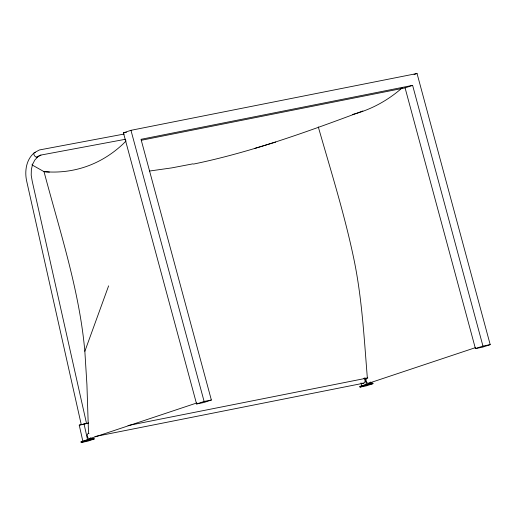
<?xml version="1.0" encoding="UTF-8"?>
<svg xmlns="http://www.w3.org/2000/svg" width="516" height="516" viewBox="0 0 516 516"><rect width="100%" height="100%" fill="white"/><g stroke="black" fill="none" stroke-linecap="round" stroke-linejoin="round"><path stroke-width="0.77" d="M32.631 164.159L31.36 169.467L31.205 175.195L32.211 181.148L86.533 423.501L81.27 424.681L26.916 182.187C24.413 172.125 25.819 160.05 34.095 152.942M88.52 433.401L86.927 384.71L84.85 351.293L108.618 285.845M32.547 164.456L34.811 160.031L37.932 156.683M126.091 140.926L122.937 144.087A196.744 138.927 73.1 0 1 44.021 171.654L31.889 164.823M34.411 152.62L39.448 149.95L124.188 134.031M35.352 152.439A2.709 1.735 52 0 0 33.953 154.555A2.709 1.735 52 0 0 36.675 157.186L40.422 155.155L125.556 139.256M40.919 155.155L36.675 157.193M362.851 110.985C307.413 131.703 251.55 152.078 193.455 164.094M490.2 344.636L482.957 346.075L412.613 85.366L141.016 139.314L211.36 400.023L203.826 402.532L196.59 403.97L123.427 132.831L130.961 130.322L417.044 73.498L490.2 344.636L482.666 347.145L475.423 348.584L405.079 87.875L141.358 140.262M414.026 74.504L417.044 73.498M405.079 87.875L412.613 85.366M89.7 438.677L196.815 402.964M81.031 441.851L87.623 439.651L93.957 438.394L94.138 439.045L87.546 441.245L81.206 442.502L81.031 441.851L82.437 441.573M86.914 440.013L82.876 441.354L79.238 425.132L88.565 423.049L87.191 423.391M81.206 442.502L87.797 440.303L94.138 439.045M196.59 403.97L204.123 401.461L211.36 400.023M92.493 438.884L93.957 438.394M368.54 383.291L475.655 347.571M359.865 386.465L366.457 384.265L372.797 383.007L372.971 383.659L366.379 385.858L360.045 387.116L359.865 386.465L361.98 386.045M370.611 381.995L370.952 383.504L361.716 385.974L361.019 382.878M475.423 348.584L482.957 346.075M360.045 387.116L366.637 384.917L372.971 383.659M370.598 383.743L372.062 383.253M254.769 148.408L275.679 142.068M192.939 163.843L171.77 167.887L149.569 171.028M123.427 132.831L126.497 132.225M79.238 425.132L81.502 424.681M128.013 425.552L367.353 378.015C364.18 338.928 362.109 299.615 354.305 261.096C344.991 215.688 331.02 171.435 318.295 126.917M94.957 436.555L363.728 383.169M92.112 438.89L87.585 439.787L84.037 423.952M49.407 172.08L44.021 171.654C59.695 230.968 79.367 289.857 84.85 351.293M366.457 384.265L366.637 384.917M130.961 130.322L204.123 401.461M87.623 439.651L87.797 440.303M364.902 377.615L366.425 384.401M363.864 378.273A2.703 1.98 78.8 0 1 364.947 381.647A2.703 1.98 78.8 0 1 362.696 383.13M38.12 156.232A2.709 1.735 52 0 1 37.178 157.174M90.152 438.497A2.703 1.845 76.1 0 1 87.301 436.394A2.703 1.845 76.1 0 1 89.01 433.395M90.81 437.652A2.703 1.845 76.1 0 1 90.526 438.142M369.366 382.756A2.703 1.845 76.1 0 1 366.231 381.356A2.703 1.845 76.1 0 1 367.844 378.009M402.248 87.81A196.744 149.337 79.1 0 1 352.409 114.507"/></g></svg>
